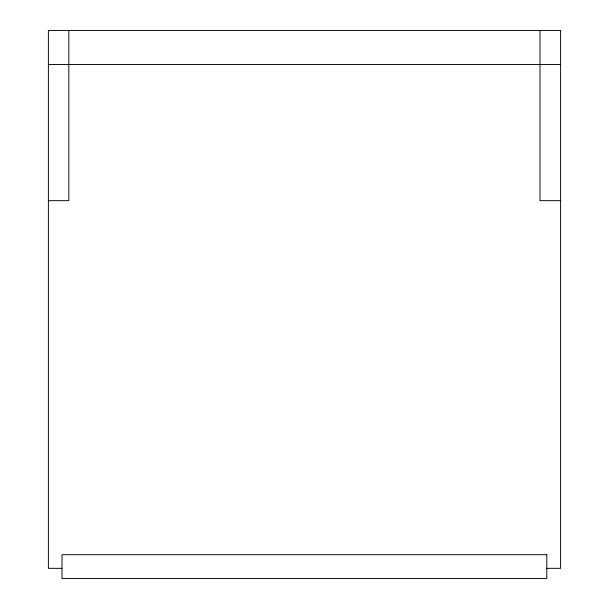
<?xml version="1.0" encoding="UTF-8"?>
<svg xmlns="http://www.w3.org/2000/svg" width="609" height="609" viewBox="0 0 609 609"><rect width="100%" height="100%" fill="white"/><g stroke="black" fill="none" stroke-linecap="round" stroke-linejoin="round"><path stroke-width="0.91" d="M48.393 64.493L560.607 64.493M48.393 200.666L68.825 200.666L68.825 30.45M560.607 200.666L539.985 200.666L539.985 30.45M62.011 568.334L48.393 568.334L48.393 30.45L560.607 30.45L560.607 568.334L546.791 568.334M546.791 554.723L62.011 554.723L62.011 578.55L546.791 578.55L546.791 554.723"/></g></svg>
